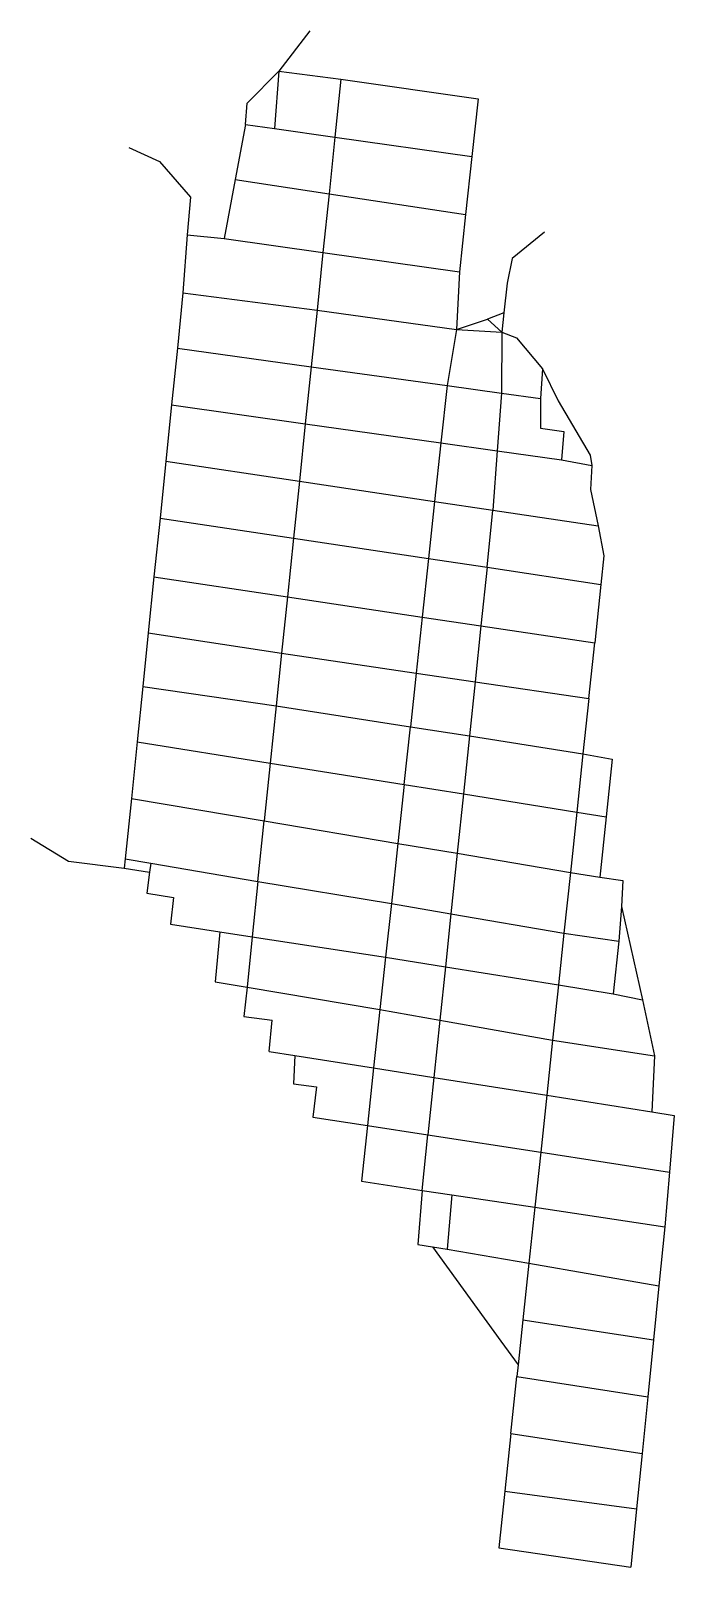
# Model space of a CAD drawing. Header units: inches. Extents: x 699969 to 700429, y 4462576 to 4463674.
import ezdxf

# ---------------------------------------------------------------- set-up
doc = ezdxf.new("R2010")
doc.units = ezdxf.units.IN
doc.header["$MEASUREMENT"] = 0

msp = doc.modelspace()

# ---------------------------------------------------------------- linework, layer by layer
for points in [[(700168.7, 4463673.6), (700146.6, 4463644.7)], [(700146.6, 4463644.7), (700123.8, 4463621.8)], [(700146.6, 4463644.7), (700143.3, 4463603.7)], [(700146.6, 4463644.7), (700190.8, 4463639)], [(700190.8, 4463639), (700186.5, 4463597.6)], [(700190.8, 4463639), (700288.7, 4463625), (700284.2, 4463583.7)], [(700122.6, 4463606.7), (700123.8, 4463621.8)], [(700122.6, 4463606.7), (700115.3, 4463567.4)], [(700122.6, 4463606.7), (700143.3, 4463603.7)], [(700143.3, 4463603.7), (700186.5, 4463597.6)], [(700186.5, 4463597.6), (700182.4, 4463557.2)], [(700186.5, 4463597.6), (700284.2, 4463583.7)], [(700039.4, 4463590.3), (700061.4, 4463580.3), (700083.4, 4463554.7), (700081, 4463527.8)], [(700284.2, 4463583.7), (700279.8, 4463542.3)], [(700115.3, 4463567.4), (700107.5, 4463525.2)], [(700115.3, 4463567.4), (700182.4, 4463557.2)], [(700182.4, 4463557.2), (700178, 4463515.2)], [(700182.4, 4463557.2), (700279.8, 4463542.3)], [(700279.8, 4463542.3), (700275.4, 4463501.5)], [(700081, 4463527.8), (700078.1, 4463486.4)], [(700081, 4463527.8), (700107.5, 4463525.2)], [(700336, 4463529.8), (700313.1, 4463511), (700309.4, 4463493.4), (700307.1, 4463472)], [(700107.5, 4463525.2), (700178, 4463515.2)], [(700178, 4463515.2), (700173.8, 4463474.1)], [(700178, 4463515.2), (700275.4, 4463501.5)], [(700275.4, 4463501.5), (700273.4, 4463460.1)], [(700078.1, 4463486.4), (700074.1, 4463446.9)], [(700078.1, 4463486.4), (700173.8, 4463474.1)], [(700173.8, 4463474.1), (700169.6, 4463433.6)], [(700173.8, 4463474.1), (700273.4, 4463460.1)], [(700273.4, 4463460.1), (700295.3, 4463467.5)], [(700307.1, 4463472), (700295.3, 4463467.5)], [(700295.3, 4463467.5), (700305.6, 4463458.2)], [(700307.1, 4463472), (700305.6, 4463458.2)], [(700273.4, 4463460.1), (700266.6, 4463420.1)], [(700273.4, 4463460.1), (700305.6, 4463458.2)], [(700305.6, 4463458.2), (700305.4, 4463414.7)], [(700305.6, 4463458.2), (700316, 4463454.2), (700334.6, 4463432)], [(700074.1, 4463446.9), (700069.9, 4463406.3)], [(700074.1, 4463446.9), (700169.6, 4463433.6)], [(700169.6, 4463433.6), (700165.4, 4463392.9)], [(700169.6, 4463433.6), (700266.6, 4463420.1)], [(700334.6, 4463432), (700333.3, 4463410.8)], [(700334.6, 4463432), (700345.8, 4463409.3), (700368.6, 4463370.3), (700369.9, 4463363)], [(700266.6, 4463420.1), (700262.2, 4463379.2)], [(700266.6, 4463420.1), (700305.4, 4463414.7)], [(700305.4, 4463414.7), (700302.4, 4463373.6)], [(700305.4, 4463414.7), (700333.3, 4463410.8)], [(700333.3, 4463410.8), (700333.3, 4463389.6), (700349.8, 4463387.3), (700348.2, 4463367.1)], [(700069.9, 4463406.3), (700065.8, 4463366.1)], [(700069.9, 4463406.3), (700165.4, 4463392.9)], [(700165.4, 4463392.9), (700161.2, 4463351.8)], [(700165.4, 4463392.9), (700262.2, 4463379.2)], [(700262.2, 4463379.2), (700257.7, 4463337.4)], [(700262.2, 4463379.2), (700302.4, 4463373.6)], [(700302.4, 4463373.6), (700299.3, 4463331.2)], [(700302.4, 4463373.6), (700348.2, 4463367.1)], [(700065.8, 4463366.1), (700061.7, 4463325.5)], [(700065.8, 4463366.1), (700161.2, 4463351.8)], [(700348.2, 4463367.1), (700369.9, 4463363)], [(700369.9, 4463363), (700369, 4463345.8), (700374.5, 4463319.9)], [(700161.2, 4463351.8), (700156.9, 4463311.1)], [(700161.2, 4463351.8), (700257.7, 4463337.4)], [(700257.7, 4463337.4), (700253.3, 4463296.6)], [(700257.7, 4463337.4), (700299.3, 4463331.2)], [(700295.1, 4463290.3), (700299.3, 4463331.2)], [(700299.3, 4463331.2), (700374.5, 4463319.9)], [(700061.7, 4463325.5), (700057.4, 4463283.4)], [(700061.7, 4463325.5), (700156.9, 4463311.1)], [(700374.5, 4463319.9), (700378.5, 4463298.4), (700376.4, 4463278)], [(700156.9, 4463311.1), (700152.6, 4463269.2)], [(700156.9, 4463311.1), (700253.3, 4463296.6)], [(700253.3, 4463296.6), (700248.8, 4463254.8)], [(700253.3, 4463296.6), (700295.1, 4463290.3)], [(700295.1, 4463290.3), (700290.7, 4463248.5)], [(700295.1, 4463290.3), (700376.4, 4463278)], [(700057.4, 4463283.4), (700053.3, 4463243.4)], [(700057.4, 4463283.4), (700152.6, 4463269.2)], [(700376.4, 4463278), (700371.9, 4463236.4)], [(700152.6, 4463269.2), (700148.5, 4463229)], [(700152.6, 4463269.2), (700248.8, 4463254.8)], [(700248.8, 4463254.8), (700244.5, 4463214.6)], [(700248.8, 4463254.8), (700290.7, 4463248.5)], [(700053.3, 4463243.4), (700049.4, 4463205.1)], [(700053.3, 4463243.4), (700148.5, 4463229)], [(700290.7, 4463248.5), (700286.6, 4463208.5)], [(700290.7, 4463248.5), (700371.9, 4463236.4)], [(700367.7, 4463196.6), (700371.9, 4463236.4)], [(700148.5, 4463229), (700144.6, 4463191.3)], [(700148.5, 4463229), (700244.5, 4463214.6)], [(700244.5, 4463214.6), (700240.4, 4463176.4)], [(700244.5, 4463214.6), (700286.6, 4463208.5)], [(700049.4, 4463205.1), (700045.4, 4463165.6)], [(700049.4, 4463205.1), (700144.6, 4463191.3)], [(700286.6, 4463208.5), (700282.5, 4463169.8)], [(700286.6, 4463208.5), (700367.7, 4463196.6)], [(700144.6, 4463191.3), (700140.3, 4463150.4)], [(700144.6, 4463191.3), (700240.4, 4463176.4)], [(700367.7, 4463196.6), (700363.5, 4463157)], [(700235.9, 4463135.1), (700240.4, 4463176.4)], [(700240.4, 4463176.4), (700282.5, 4463169.8)], [(700045.4, 4463165.6), (700041.3, 4463125.2)], [(700045.4, 4463165.6), (700140.3, 4463150.4)], [(700282.5, 4463169.8), (700278.2, 4463128.4)], [(700282.5, 4463169.8), (700363.5, 4463157)], [(700363.5, 4463157), (700359.1, 4463115.4)], [(700363.5, 4463157), (700384.5, 4463153.2), (700380.2, 4463112.1)], [(700140.3, 4463150.4), (700136.1, 4463109.2)], [(700140.3, 4463150.4), (700235.9, 4463135.1)], [(700235.9, 4463135.1), (700231.4, 4463093.1)], [(700235.9, 4463135.1), (700278.2, 4463128.4)], [(700041.3, 4463125.2), (700036.9, 4463082.1)], [(700041.3, 4463125.2), (700136.1, 4463109.2)], [(700278.2, 4463128.4), (700273.8, 4463086)], [(700278.2, 4463128.4), (700359.1, 4463115.4)], [(700359.1, 4463115.4), (700354.6, 4463072.4)], [(700359.1, 4463115.4), (700380.2, 4463112.1)], [(700380.2, 4463112.1), (700375.6, 4463069)], [(700131.6, 4463065.8), (700136.1, 4463109.2)], [(700136.1, 4463109.2), (700231.4, 4463093.1)], [(699969.5, 4463096.7), (699996.5, 4463080.4), (700036.2, 4463075.5)], [(700231.4, 4463093.1), (700226.8, 4463050.2)], [(700231.4, 4463093.1), (700273.8, 4463086)], [(700036.9, 4463082.1), (700036.2, 4463075.5)], [(700036.9, 4463082.1), (700055.1, 4463079)], [(700055.1, 4463079), (700054.3, 4463072.5)], [(700055.1, 4463079), (700131.6, 4463065.8)], [(700273.8, 4463086), (700269.3, 4463042.8)], [(700273.8, 4463086), (700354.6, 4463072.4)], [(700036.2, 4463075.5), (700054.3, 4463072.5)], [(700054.3, 4463072.5), (700052.4, 4463057.6), (700071.4, 4463054.5), (700069.3, 4463035.3), (700104.3, 4463029.9)], [(700354.6, 4463072.4), (700349.9, 4463028.9)], [(700354.6, 4463072.4), (700375.6, 4463069)], [(700375.6, 4463069), (700392.1, 4463066.5), (700391.1, 4463048)], [(700131.6, 4463065.8), (700127.5, 4463026.3)], [(700131.6, 4463065.8), (700226.8, 4463050.2)], [(700226.8, 4463050.2), (700222.6, 4463011.7)], [(700226.8, 4463050.2), (700269.3, 4463042.8)], [(700391.1, 4463048), (700389.2, 4463023.3)], [(700391.1, 4463048), (700406.1, 4462981.4)], [(700269.3, 4463042.8), (700265.4, 4463004.9)], [(700269.3, 4463042.8), (700349.9, 4463028.9)], [(700104.3, 4463029.9), (700101, 4462994.1), (700123.8, 4462990.3)], [(700104.3, 4463029.9), (700127.5, 4463026.3)], [(700127.5, 4463026.3), (700123.8, 4462990.3)], [(700127.5, 4463026.3), (700222.6, 4463011.7)], [(700349.9, 4463028.9), (700346, 4462992)], [(700349.9, 4463028.9), (700389.2, 4463023.3)], [(700389.2, 4463023.3), (700385.1, 4462985.7)], [(700222.6, 4463011.7), (700218.6, 4462974.5)], [(700222.6, 4463011.7), (700265.4, 4463004.9)], [(700265.4, 4463004.9), (700261.4, 4462966.9)], [(700265.4, 4463004.9), (700346, 4462992)], [(700123.8, 4462990.3), (700121.6, 4462969.3), (700141.7, 4462966.7)], [(700123.8, 4462990.3), (700218.6, 4462974.5)], [(700346, 4462992), (700341.8, 4462952.5)], [(700346, 4462992), (700385.1, 4462985.7)], [(700385.1, 4462985.7), (700406.1, 4462981.4)], [(700406.1, 4462981.4), (700414.5, 4462941.3)], [(700218.6, 4462974.5), (700214.1, 4462932.7)], [(700218.6, 4462974.5), (700261.4, 4462966.9)], [(700139.7, 4462944.5), (700141.7, 4462966.7)], [(700261.4, 4462966.9), (700257.1, 4462925.9)], [(700261.4, 4462966.9), (700341.8, 4462952.5)], [(700341.8, 4462952.5), (700337.7, 4462913.2)], [(700341.8, 4462952.5), (700414.5, 4462941.3)], [(700139.7, 4462944.5), (700158, 4462941.6)], [(700158, 4462941.6), (700156.9, 4462921.4), (700173.3, 4462919.2), (700170.7, 4462897.5), (700209.7, 4462891.5)], [(700158, 4462941.6), (700214.1, 4462932.7)], [(700414.5, 4462941.3), (700412.8, 4462901.3)], [(700214.1, 4462932.7), (700209.7, 4462891.5)], [(700214.1, 4462932.7), (700257.1, 4462925.9)], [(700257.1, 4462925.9), (700252.9, 4462884.8)], [(700257.1, 4462925.9), (700337.7, 4462913.2)], [(700337.7, 4462913.2), (700333.4, 4462872.4)], [(700337.7, 4462913.2), (700412.8, 4462901.3)], [(700209.7, 4462891.5), (700205.4, 4462851.7), (700248.9, 4462845.2)], [(700209.7, 4462891.5), (700252.9, 4462884.8)], [(700412.8, 4462901.3), (700428.7, 4462898.8), (700425.2, 4462858.2)], [(700248.9, 4462845.2), (700252.9, 4462884.8)], [(700252.9, 4462884.8), (700333.4, 4462872.4)], [(700333.4, 4462872.4), (700329.2, 4462833.1)], [(700333.4, 4462872.4), (700425.2, 4462858.2)], [(700425.2, 4462858.2), (700421.9, 4462819.2)], [(700248.9, 4462845.2), (700245.8, 4462806.6), (700256.1, 4462804.9)], [(700248.9, 4462845.2), (700270, 4462842)], [(700270, 4462842), (700266.7, 4462803.2)], [(700270, 4462842), (700329.2, 4462833.1)], [(700329.2, 4462833.1), (700324.9, 4462793.2)], [(700329.2, 4462833.1), (700421.9, 4462819.2)], [(700421.9, 4462819.2), (700417.7, 4462777.1)], [(700256.1, 4462804.9), (700266.7, 4462803.2)], [(700256.1, 4462804.9), (700305, 4462737.4), (700317.3, 4462720.6)], [(700266.7, 4462803.2), (700324.9, 4462793.2)], [(700324.9, 4462793.2), (700320.7, 4462752.8)], [(700324.9, 4462793.2), (700417.7, 4462777.1)], [(700417.7, 4462777.1), (700413.8, 4462738.5)], [(700320.7, 4462752.8), (700317.3, 4462720.6)], [(700320.7, 4462752.8), (700413.8, 4462738.5)], [(700413.8, 4462738.5), (700409.8, 4462697.7)], [(700317.3, 4462720.6), (700316.4, 4462712.2)], [(700312.1, 4462671.6), (700316.4, 4462712.2)], [(700316.4, 4462712.2), (700409.8, 4462697.7)], [(700409.8, 4462697.7), (700405.7, 4462657.2)], [(700312.1, 4462671.6), (700307.7, 4462630.4)], [(700312.1, 4462671.6), (700405.7, 4462657.2)], [(700405.7, 4462657.2), (700401.8, 4462617.6)], [(700307.7, 4462630.4), (700303.4, 4462589.9), (700397.7, 4462576)], [(700307.7, 4462630.4), (700401.8, 4462617.6)], [(700401.8, 4462617.6), (700397.7, 4462576)]]:
    msp.add_lwpolyline(points)

doc.saveas('drawing.dxf')
